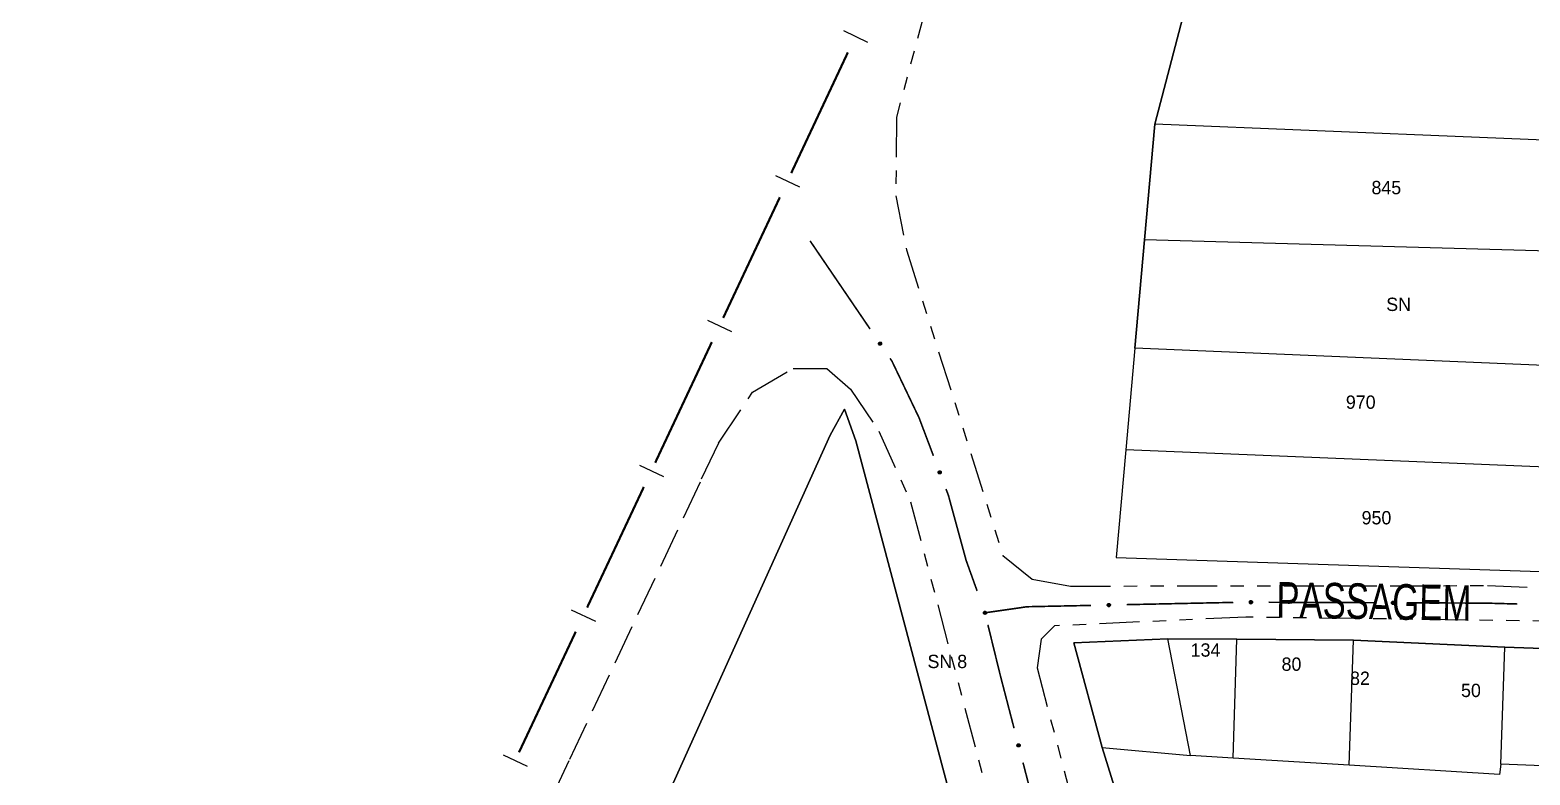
# Model space of a CAD drawing. Extents: x 204614 to 205597, y 4873311 to 4874446.
# Drawn here: x 204714.4 to 204883.3, y 4873949.7 to 4874033.4 of the extents above; entities that cross this region are included whole.
import ezdxf
from ezdxf.enums import TextEntityAlignment as Align

# ---------------------------------------------------------------- set-up
doc = ezdxf.new("R2010")
doc.units = 0
doc.header["$LTSCALE"] = 1.5
doc.header["$MEASUREMENT"] = 0
doc.linetypes.add('TRACO_11', pattern=[8, 3, -1, 3, -1])
doc.linetypes.add('TRACO_25', pattern=[8, 3, -1, 1, -1, 1, -1])
for name, color, linetype in [('CD_MALHA_LOTES', 7, 'CONTINUOUS'), ('LM-LIM-SETORES-BAIRROS', 250, 'CONTINUOUS'), ('RU-QUADRA', 210, 'CONTINUOUS'), ('SV-EIXO-RUA-N-PAV', 6, 'CONTINUOUS'), ('SV-RUA-NAO-PAV', 7, 'CONTINUOUS'), ('SV-RUA-PAVIM', 7, 'CONTINUOUS'), ('SV-TXT-RUA-N-PAV', 7, 'CONTINUOUS'), ('Th_NmrPort', 1, 'CONTINUOUS')]:
    doc.layers.add(name, color=color, linetype=linetype)
doc.styles.add('ARIAL', font='ARIAL.SHX')

msp = doc.modelspace()

# ---------------------------------------------------------------- linework, layer by layer
at = {"layer": 'CD_MALHA_LOTES', "linetype": 'Continuous', "flags": 128}
for points in [[(204841.029165, 4874022.837394), (204848.978553, 4874053.098066)], [(204839.869276, 4874009.831084), (204841.029165, 4874022.837394)], [(204914.150074, 4874019.862426), (204841.029165, 4874022.837394)], [(204838.785245, 4873997.675396), (204839.869276, 4874009.831084)], [(204913.645983, 4874007.789437), (204839.869276, 4874009.831084)], [(204838.785245, 4873997.675396), (204837.765186, 4873986.237042)], [(204914.200483, 4873994.45622), (204838.785245, 4873997.675396)], [(204824.827246, 4873921.684272), (204824.285935, 4873923.770584), (204807.364369, 4873987.253355), (204806.089091, 4873990.807463), (204804.484581, 4873987.878544), (204785.629937, 4873946.055019)], [(204837.765186, 4873986.237042), (204836.683499, 4873974.107643), (204885.603364, 4873972.49955)], [(204886.021775, 4873984.24837), (204837.765186, 4873986.237042)], [(204831.918824, 4873964.521354), (204842.502297, 4873964.974418)], [(204835.119286, 4873952.748362), (204831.918824, 4873964.521354)], [(204842.502297, 4873964.974418), (204850.265443, 4873964.909112)], [(204845.060424, 4873951.84785), (204842.502297, 4873964.974418)], [(204849.866826, 4873951.550723), (204850.265443, 4873964.909112)], [(204850.265443, 4873964.909112), (204863.410709, 4873964.798531)], [(204862.936109, 4873950.742794), (204863.410709, 4873964.798531)], [(204863.410709, 4873964.798531), (204880.438115, 4873964.022739)], [(204880.016496, 4873950.871292), (204880.438115, 4873964.022739)], [(204880.438115, 4873964.022739), (204896.428908, 4873963.480826)], [(204835.119286, 4873952.748362), (204845.060424, 4873951.84785)], [(204838.653432, 4873941.371948), (204835.119286, 4873952.748362)], [(204849.866826, 4873951.550723), (204845.060424, 4873951.84785)], [(204862.936109, 4873950.742794), (204849.866826, 4873951.550723)], [(204879.866619, 4873949.696167), (204862.936109, 4873950.742794)], [(204880.016496, 4873950.871292), (204879.866619, 4873949.696167)], [(204896.002662, 4873950.220584), (204880.016496, 4873950.871292)]]:
    msp.add_lwpolyline(points, dxfattribs=at)
at = {"layer": 'LM-LIM-SETORES-BAIRROS'}
for points in [[(204805.976585, 4874033.370949), (204808.691617, 4874032.094783)], [(204798.319594, 4874017.080753), (204801.034626, 4874015.804587)], [(204790.662602, 4874000.790557), (204793.377635, 4873999.514391)], [(204783.005611, 4873984.500361), (204785.720644, 4873983.224195)], [(204775.340911, 4873968.214944), (204778.055055, 4873966.936891)], [(204767.672593, 4873951.930077), (204770.386738, 4873950.652024)]]:
    msp.add_lwpolyline(points, dxfattribs=at)
at = {"layer": 'LM-LIM-SETORES-BAIRROS', "const_width": 0.25}
for points in [[(204806.483324, 4874030.922844), (204800.102498, 4874017.347681)], [(204798.826333, 4874014.632648), (204792.445507, 4874001.057485)], [(204791.169342, 4873998.342452), (204784.788516, 4873984.767289)], [(204783.512351, 4873982.052256), (204782.236186, 4873979.337223)], [(204782.218088, 4873979.298721), (204777.124001, 4873968.480633)], [(204782.236186, 4873979.337223), (204782.218088, 4873979.298721)], [(204775.845948, 4873965.766488), (204769.455683, 4873952.195765)]]:
    msp.add_lwpolyline(points, dxfattribs=at)
at = {"layer": 'RU-QUADRA', "linetype": 'Continuous', "flags": 128}
for points in [[(204883.611389, 4874123.821125), (204873.012204, 4874102.808242), (204872.376253, 4874103.815164), (204866.338524, 4874091.196894), (204861.913507, 4874081.949037), (204857.8523, 4874073.461509), (204853.218227, 4874063.776745), (204854.278146, 4874063.299781), (204848.978553, 4874053.098066), (204841.029165, 4874022.837394), (204839.869276, 4874009.831084), (204838.785245, 4873997.675396), (204837.765186, 4873986.237042), (204836.683499, 4873974.107643), (204885.603364, 4873972.49955)], [(204785.629937, 4873946.055019), (204804.484581, 4873987.878544), (204806.089091, 4873990.807463), (204807.364369, 4873987.253355), (204824.285935, 4873923.770584)], [(204896.428908, 4873963.480826), (204880.438115, 4873964.022739), (204863.410709, 4873964.798531), (204850.265443, 4873964.909112), (204842.502297, 4873964.974418), (204831.918824, 4873964.521354), (204835.119286, 4873952.748362), (204838.653432, 4873941.371948), (204841.035886, 4873929.52053), (204843.880614, 4873917.146653), (204846.750954, 4873904.661373), (204849.413236, 4873893.081097), (204853.180698, 4873876.693552), (204857.923355, 4873857.071241), (204863.400625, 4873832.759941), (204870.31, 4873801.13), (204911.2, 4873799.37)]]:
    msp.add_lwpolyline(points, dxfattribs=at)
at = {"layer": 'SV-EIXO-RUA-N-PAV', "const_width": 0.18}
for points in [[(204802.227817, 4874009.726073), (204808.986354, 4873999.810319)], [(204811.2392, 4873996.505067), (204811.440961, 4873996.209055)], [(204811.440961, 4873996.209055), (204814.311002, 4873990.219403)], [(204814.311002, 4873990.219403), (204814.491657, 4873989.842385)], [(204814.491657, 4873989.842385), (204816.114702, 4873985.557545)], [(204817.53161, 4873981.816908), (204817.807631, 4873981.088213)], [(204817.807631, 4873981.088213), (204819.707544, 4873974.121865)], [(204819.707544, 4873974.121865), (204819.797215, 4873973.79307)], [(204819.797215, 4873973.79307), (204821.035286, 4873970.349686)], [(204831.563822, 4873968.676267), (204833.868896, 4873968.724796)], [(204837.86801, 4873968.808989), (204849.865351, 4873969.061567)], [(204853.865091, 4873969.073485), (204865.865007, 4873969.028614)], [(204869.864979, 4873969.013657), (204877.864923, 4873968.983743)], [(204877.864923, 4873968.983743), (204878.242534, 4873968.982357)], [(204878.242534, 4873968.982357), (204881.863574, 4873968.883601)], [(204821.919439, 4873967.890637), (204825.878596, 4873968.46079)], [(204825.878596, 4873968.46079), (204826.666383, 4873968.574237)], [(204826.666383, 4873968.574237), (204830.869557, 4873968.661808)], [(204830.869557, 4873968.661808), (204831.563822, 4873968.676267)], [(204822.249812, 4873966.54373), (204823.44092, 4873961.687676)], [(204823.44092, 4873961.687676), (204823.643745, 4873960.860772)], [(204823.643745, 4873960.860772), (204825.193529, 4873954.910708)], [(204826.201751, 4873951.039857), (204829.226416, 4873939.427304)]]:
    msp.add_lwpolyline(points, dxfattribs=at)
at = {"layer": 'SV-EIXO-RUA-N-PAV'}
for points in [[(204810.122816, 4873998.338417), (204810.170994, 4873998.329999), (204810.21068, 4873998.312913), (204810.239679, 4873998.289136), (204810.259825, 4873998.261443), (204810.277245, 4873998.23079), (204810.287989, 4873998.19601), (204810.291364, 4873998.154767), (204810.283259, 4873998.106378), (204810.263084, 4873998.066874), (204810.241294, 4873998.037197), (204810.213627, 4873998.014527), (204810.183565, 4873997.998104), (204810.147069, 4873997.988138), (204810.10524, 4873997.985126), (204810.056781, 4873997.994453), (204810.017988, 4873998.01147), (204809.990544, 4873998.035206), (204809.967929, 4873998.063165), (204809.95052, 4873998.094672), (204809.94017, 4873998.128873), (204809.937213, 4873998.170994), (204809.947052, 4873998.218702), (204809.963584, 4873998.257586), (204809.986927, 4873998.285357), (204810.014955, 4873998.307002), (204810.045487, 4873998.324847), (204810.079998, 4873998.337103), (204810.122816, 4873998.338417)], [(204816.875204, 4873983.860584), (204816.920075, 4873983.841127), (204816.954662, 4873983.81523), (204816.977291, 4873983.785327), (204816.990398, 4873983.753688), (204817.000162, 4873983.71981), (204817.00247, 4873983.683482), (204816.9961, 4873983.642595), (204816.976899, 4873983.597445), (204816.94804, 4873983.563758), (204816.919911, 4873983.540004), (204816.887707, 4873983.524437), (204816.854637, 4873983.515504), (204816.816822, 4873983.514354), (204816.77545, 4873983.521214), (204816.730518, 4873983.541621), (204816.696784, 4873983.567243), (204816.675655, 4873983.596741), (204816.66021, 4873983.629216), (204816.650657, 4873983.663922), (204816.648597, 4873983.699595), (204816.655578, 4873983.741239), (204816.676308, 4873983.78532), (204816.701479, 4873983.819256), (204816.730672, 4873983.840794), (204816.762986, 4873983.85528), (204816.796847, 4873983.865486), (204816.833268, 4873983.869326), (204816.875204, 4873983.860584)], [(204835.722487, 4873968.873924), (204835.755831, 4873968.909704), (204835.791806, 4873968.933636), (204835.827555, 4873968.944961), (204835.861755, 4873968.946732), (204835.896948, 4873968.944602), (204835.931956, 4873968.934627), (204835.968358, 4873968.914948), (204836.004485, 4873968.881751), (204836.026579, 4873968.843288), (204836.039557, 4873968.808834), (204836.043457, 4873968.773278), (204836.040815, 4873968.739125), (204836.02925, 4873968.703103), (204836.008948, 4873968.666408), (204835.974688, 4873968.630889), (204835.939259, 4873968.607668), (204835.904393, 4873968.597622), (204835.868623, 4873968.593928), (204835.83272, 4873968.596533), (204835.798412, 4873968.606523), (204835.761502, 4873968.627031), (204835.726893, 4873968.66131), (204835.70333, 4873968.696382), (204835.692797, 4873968.731098), (204835.689953, 4873968.766396), (204835.69166, 4873968.801719), (204835.700222, 4873968.837327), (204835.722487, 4873968.873924)], [(204851.721837, 4873969.191581), (204851.756058, 4873969.226523), (204851.792614, 4873969.249556), (204851.828633, 4873969.259992), (204851.862867, 4873969.260914), (204851.897996, 4873969.257912), (204851.932746, 4873969.247072), (204851.968649, 4873969.226498), (204852.003942, 4873969.192416), (204852.025076, 4873969.153416), (204852.037196, 4873969.118651), (204852.040213, 4873969.083009), (204852.036725, 4873969.048932), (204852.024272, 4873969.013209), (204852.003066, 4873968.977028), (204851.967937, 4873968.942369), (204851.931943, 4873968.920033), (204851.896838, 4873968.910854), (204851.860987, 4873968.908048), (204851.82516, 4873968.911542), (204851.791111, 4873968.92238), (204851.75472, 4873968.943796), (204851.720972, 4873968.978922), (204851.698285, 4873969.014567), (204851.688615, 4873969.049534), (204851.686648, 4873969.084891), (204851.689229, 4873969.120162), (204851.698672, 4873969.155547), (204851.721837, 4873969.191581)], [(204867.721725, 4873969.131752), (204867.755946, 4873969.166695), (204867.792502, 4873969.189728), (204867.828521, 4873969.200163), (204867.862755, 4873969.201085), (204867.897884, 4873969.198084), (204867.932634, 4873969.187244), (204867.968537, 4873969.16667), (204868.00383, 4873969.132587), (204868.024964, 4873969.093588), (204868.037084, 4873969.058823), (204868.040101, 4873969.023181), (204868.036614, 4873968.989104), (204868.02416, 4873968.95338), (204868.002955, 4873968.917199), (204867.967825, 4873968.88254), (204867.931831, 4873968.860205), (204867.896726, 4873968.851026), (204867.860876, 4873968.84822), (204867.825048, 4873968.851714), (204867.790999, 4873968.862551), (204867.754609, 4873968.883968), (204867.72086, 4873968.919094), (204867.698173, 4873968.954739), (204867.688503, 4873968.989706), (204867.686536, 4873969.025063), (204867.689118, 4873969.060334), (204867.69856, 4873969.095719), (204867.721725, 4873969.131752)], [(204821.992122, 4873968.056404), (204822.034304, 4873968.03165), (204822.065495, 4873968.00175), (204822.084332, 4873967.969323), (204822.093506, 4873967.936329), (204822.099089, 4873967.901517), (204822.096975, 4873967.865177), (204822.085695, 4873967.825364), (204822.06116, 4873967.782876), (204822.02843, 4873967.752937), (204821.997628, 4873967.732769), (204821.963774, 4873967.721221), (204821.929865, 4873967.716364), (204821.89219, 4873967.719808), (204821.851955, 4873967.731633), (204821.809828, 4873967.757338), (204821.779451, 4873967.786861), (204821.762054, 4873967.818704), (204821.750661, 4873967.852812), (204821.745387, 4873967.88842), (204821.747667, 4873967.92408), (204821.759647, 4873967.96457), (204821.785568, 4873968.005812), (204821.814668, 4873968.036446), (204821.846258, 4873968.054285), (204821.88009, 4873968.064746), (204821.914938, 4873968.070771), (204821.951556, 4873968.070167), (204821.992122, 4873968.056404)], [(204825.767951, 4873953.142071), (204825.810481, 4873953.117921), (204825.842096, 4873953.088468), (204825.861393, 4873953.056314), (204825.871037, 4873953.023454), (204825.877117, 4873952.988725), (204825.875522, 4873952.952359), (204825.864811, 4873952.912389), (204825.840885, 4873952.869555), (204825.808585, 4873952.839152), (204825.778074, 4873952.818546), (204825.744388, 4873952.806517), (204825.710552, 4873952.801176), (204825.672832, 4873952.804083), (204825.632432, 4873952.815333), (204825.589943, 4873952.840434), (204825.559147, 4873952.869521), (204825.541298, 4873952.901112), (204825.529419, 4873952.935053), (204825.523637, 4873952.970583), (204825.525409, 4873953.006272), (204825.536809, 4873953.046928), (204825.56214, 4873953.088536), (204825.5908, 4873953.119583), (204825.622132, 4873953.13787), (204825.655811, 4873953.148813), (204825.690569, 4873953.155334), (204825.727192, 4873953.155253), (204825.767951, 4873953.142071)]]:
    msp.add_lwpolyline(points, close=True, dxfattribs=at)
for points in [[(204809.937213, 4873998.170994), (204810.10524, 4873997.985126)], [(204809.94017, 4873998.128873), (204810.056781, 4873997.994453)], [(204809.943759, 4873998.146723), (204810.076257, 4873997.995938)], [(204809.945559, 4873998.192537), (204810.124017, 4873997.988859)], [(204809.947052, 4873998.218702), (204810.147069, 4873997.988138)], [(204809.948314, 4873998.108545), (204810.033367, 4873998.007988)], [(204809.95052, 4873998.094672), (204810.017988, 4873998.01147)], [(204809.955713, 4873998.235787), (204810.161787, 4873997.996438)], [(204809.963584, 4873998.257586), (204810.183565, 4873997.998104)], [(204809.976575, 4873998.268171), (204810.196482, 4873998.008527)], [(204809.986927, 4873998.285357), (204810.213627, 4873998.014527)], [(204810.002048, 4873998.29379), (204810.224311, 4873998.025843)], [(204810.014955, 4873998.307002), (204810.241294, 4873998.037197)], [(204810.033259, 4873998.313412), (204810.250861, 4873998.05715)], [(204810.045487, 4873998.324847), (204810.263084, 4873998.066874)], [(204810.06529, 4873998.326987), (204810.270954, 4873998.090662)], [(204810.079998, 4873998.337103), (204810.283259, 4873998.106378)], [(204810.100395, 4873998.336053), (204810.283772, 4873998.132425)], [(204810.122816, 4873998.338417), (204810.291364, 4873998.154767)], [(204810.148873, 4873998.332765), (204810.285163, 4873998.181262)], [(204810.170994, 4873998.329999), (204810.287989, 4873998.19601)], [(204810.193659, 4873998.320357), (204810.276816, 4873998.220159)], [(204810.21068, 4873998.312913), (204810.277245, 4873998.23079)], [(204816.648597, 4873983.699595), (204816.730518, 4873983.541621)], [(204816.650657, 4873983.663922), (204816.696784, 4873983.567243)], [(204816.651759, 4873983.677925), (204816.710921, 4873983.560258)], [(204816.655578, 4873983.741239), (204816.77545, 4873983.521214)], [(204816.656263, 4873983.71611), (204816.749801, 4873983.538508)], [(204816.668734, 4873983.76023), (204816.794579, 4873983.52045)], [(204816.676308, 4873983.78532), (204816.816822, 4873983.514354)], [(204816.688725, 4873983.799904), (204816.833073, 4873983.51898)], [(204816.701479, 4873983.819256), (204816.854637, 4873983.515504)], [(204816.716586, 4873983.826507), (204816.869634, 4873983.522615)], [(204816.730672, 4873983.840794), (204816.887707, 4873983.524437)], [(204816.747346, 4873983.845455), (204816.900742, 4873983.532939)], [(204816.762986, 4873983.85528), (204816.919911, 4873983.540004)], [(204816.782283, 4873983.857229), (204816.933881, 4873983.557165)], [(204816.796847, 4873983.865486), (204816.94804, 4873983.563758)], [(204816.816601, 4873983.862933), (204816.961258, 4873983.585045)], [(204816.833268, 4873983.869326), (204816.976899, 4873983.597445)], [(204816.852852, 4873983.863532), (204816.983492, 4873983.622649)], [(204816.875204, 4873983.860584), (204816.9961, 4873983.642595)], [(204816.899215, 4873983.848993), (204816.996272, 4873983.669805)], [(204816.920075, 4873983.841127), (204817.00247, 4873983.683482)], [(204816.939855, 4873983.826449), (204816.997258, 4873983.709575)], [(204816.954662, 4873983.81523), (204817.000162, 4873983.71981)], [(204835.689953, 4873968.766396), (204836.039557, 4873968.808834)], [(204835.69166, 4873968.801719), (204836.026579, 4873968.843288)], [(204835.69457, 4873968.785233), (204836.028057, 4873968.827739)], [(204835.700222, 4873968.837327), (204836.004485, 4873968.881751)], [(204835.700673, 4873968.819482), (204836.01094, 4873968.862864)], [(204835.712233, 4873968.853846), (204835.982937, 4873968.896395)], [(204835.722487, 4873968.873924), (204835.968358, 4873968.914948)], [(204835.741442, 4873968.892676), (204835.942772, 4873968.924211)], [(204835.755831, 4873968.909704), (204835.931956, 4873968.934627)], [(204835.77628, 4873968.923435), (204835.905622, 4873968.938442)], [(204835.791806, 4873968.933636), (204835.896948, 4873968.944602)], [(204851.686648, 4873969.084891), (204852.037196, 4873969.118651)], [(204851.688615, 4873969.049534), (204852.040213, 4873969.083009)], [(204851.689229, 4873969.120162), (204852.025076, 4873969.153416)], [(204851.690228, 4873969.066771), (204852.036936, 4873969.098224)], [(204851.69173, 4873969.103608), (204852.026168, 4873969.137835)], [(204851.696918, 4873969.031269), (204852.035449, 4873969.065481)], [(204851.698285, 4873969.014567), (204852.036725, 4873969.048932)], [(204851.698672, 4873969.155547), (204852.003942, 4873969.192416)], [(204851.69868, 4873969.137695), (204852.009927, 4873969.173374)], [(204851.711088, 4873969.171762), (204851.982764, 4873969.207589)], [(204851.711795, 4873968.995735), (204852.025765, 4873969.030039)], [(204851.720972, 4873968.978922), (204852.024272, 4873969.013209)], [(204851.721837, 4873969.191581), (204851.968649, 4873969.226498)], [(204851.74125, 4873969.209857), (204851.9433, 4873969.236392)], [(204851.741691, 4873968.962875), (204852.010623, 4873968.994618)], [(204851.75472, 4873968.943796), (204852.003066, 4873968.977028)], [(204851.756058, 4873969.226523), (204851.932746, 4873969.247072)], [(204851.77684, 4873969.239743), (204851.906515, 4873969.251539)], [(204851.778431, 4873968.935447), (204851.977742, 4873968.959263)], [(204851.791111, 4873968.92238), (204851.967937, 4873968.942369)], [(204851.792614, 4873969.249556), (204851.897996, 4873969.257912)], [(204851.812478, 4873968.91758), (204851.943522, 4873968.930736)], [(204851.82516, 4873968.911542), (204851.931943, 4873968.920033)], [(204867.686536, 4873969.025063), (204868.037084, 4873969.058823)], [(204867.688503, 4873968.989706), (204868.040101, 4873969.023181)], [(204867.689118, 4873969.060334), (204868.024964, 4873969.093588)], [(204867.690116, 4873969.006943), (204868.036825, 4873969.038395)], [(204867.691618, 4873969.04378), (204868.026056, 4873969.078007)], [(204867.696806, 4873968.97144), (204868.035338, 4873969.005652)], [(204867.698173, 4873968.954739), (204868.036614, 4873968.989104)], [(204867.69856, 4873969.095719), (204868.00383, 4873969.132587)], [(204867.698568, 4873969.077867), (204868.009815, 4873969.113546)], [(204867.710976, 4873969.111934), (204867.982652, 4873969.147761)], [(204867.711683, 4873968.935907), (204868.025653, 4873968.970211)], [(204867.72086, 4873968.919094), (204868.02416, 4873968.95338)], [(204867.721725, 4873969.131752), (204867.968537, 4873969.16667)], [(204867.741139, 4873969.150028), (204867.943189, 4873969.176563)], [(204867.74158, 4873968.903046), (204868.010511, 4873968.934789)], [(204867.754609, 4873968.883968), (204868.002955, 4873968.917199)], [(204867.755946, 4873969.166695), (204867.932634, 4873969.187244)], [(204867.776728, 4873969.179915), (204867.906403, 4873969.191711)], [(204867.778319, 4873968.875618), (204867.97763, 4873968.899435)], [(204867.790999, 4873968.862551), (204867.967825, 4873968.88254)], [(204867.792502, 4873969.189728), (204867.897884, 4873969.198084)], [(204867.812366, 4873968.857752), (204867.94341, 4873968.870907)], [(204867.825048, 4873968.851714), (204867.931831, 4873968.860205)], [(204821.745387, 4873967.88842), (204821.779451, 4873967.786861)], [(204821.747667, 4873967.92408), (204821.809828, 4873967.757338)], [(204821.748178, 4873967.902187), (204821.792636, 4873967.778214)], [(204821.75728, 4873967.939543), (204821.828592, 4873967.75191)], [(204821.759647, 4873967.96457), (204821.851955, 4873967.731633)], [(204821.775008, 4873967.981826), (204821.87085, 4873967.728555)], [(204821.785568, 4873968.005812), (204821.89219, 4873967.719808)], [(204821.799662, 4873968.018783), (204821.908882, 4873967.722429)], [(204821.814668, 4873968.036446), (204821.929865, 4873967.716364)], [(204821.830543, 4873968.041812), (204821.945614, 4873967.721604)], [(204821.846258, 4873968.054285), (204821.963774, 4873967.721221)], [(204821.863374, 4873968.05689), (204821.977744, 4873967.72808)], [(204821.88009, 4873968.064746), (204821.997628, 4873967.732769)], [(204821.89948, 4873968.064341), (204822.013576, 4873967.748109)], [(204821.914938, 4873968.070771), (204822.02843, 4873967.752937)], [(204821.934237, 4873968.065841), (204822.044131, 4873967.772463)], [(204821.951556, 4873968.070167), (204822.06116, 4873967.782876)], [(204821.970293, 4873968.062041), (204822.070761, 4873967.807095)], [(204821.992122, 4873968.056404), (204822.085695, 4873967.825364)], [(204822.014551, 4873968.041987), (204822.089164, 4873967.852353)], [(204822.034304, 4873968.03165), (204822.096975, 4873967.865177)], [(204822.052158, 4873968.014682), (204822.094965, 4873967.89171)], [(204822.065495, 4873968.00175), (204822.099089, 4873967.901517)], [(204835.692797, 4873968.731098), (204836.043457, 4873968.773278)], [(204835.693981, 4873968.74837), (204836.039804, 4873968.788406)], [(204835.701549, 4873968.713044), (204836.039129, 4873968.755636)], [(204835.70333, 4873968.696382), (204836.040815, 4873968.739125)], [(204835.717302, 4873968.67789), (204836.030326, 4873968.719965)], [(204835.726893, 4873968.66131), (204836.02925, 4873968.703103)], [(204835.748004, 4873968.645781), (204836.016066, 4873968.68418)], [(204835.761502, 4873968.627031), (204836.008948, 4873968.666408)], [(204835.785413, 4873968.619272), (204835.984072, 4873968.648021)], [(204835.798412, 4873968.606523), (204835.974688, 4873968.630889)], [(204835.819892, 4873968.602255), (204835.95057, 4873968.618654)], [(204835.83272, 4873968.596533), (204835.939259, 4873968.607668)], [(204825.523637, 4873952.970583), (204825.559147, 4873952.869521)], [(204825.525409, 4873953.006272), (204825.589943, 4873952.840434)], [(204825.526232, 4873952.984388), (204825.572454, 4873952.861063)], [(204825.5348, 4873953.021871), (204825.608782, 4873952.835274)], [(204825.536809, 4873953.046928), (204825.632432, 4873952.815333)], [(204825.551923, 4873953.064402), (204825.651369, 4873952.812525)], [(204825.56214, 4873953.088536), (204825.672832, 4873952.804083)], [(204825.576047, 4873953.101707), (204825.689484, 4873952.806942)], [(204825.5908, 4873953.119583), (204825.710552, 4873952.801176)], [(204825.606596, 4873953.125174), (204825.726224, 4873952.806641)], [(204825.622132, 4873953.13787), (204825.744388, 4873952.806517)], [(204825.639208, 4873953.140719), (204825.758259, 4873952.813575)], [(204825.655811, 4873953.148813), (204825.778074, 4873952.818546)], [(204825.675205, 4873953.148685), (204825.793801, 4873952.834113)], [(204825.690569, 4873953.155334), (204825.808585, 4873952.839152)], [(204825.709936, 4873953.150681), (204825.824006, 4873952.858901)], [(204825.727192, 4873953.155253), (204825.840885, 4873952.869555)], [(204825.746043, 4873953.147395), (204825.850139, 4873952.893908)], [(204825.767951, 4873953.142071), (204825.864811, 4873952.912389)], [(204825.790583, 4873953.127975), (204825.867895, 4873952.939425)], [(204825.810481, 4873953.117921), (204825.875522, 4873952.952359)], [(204825.828576, 4873953.101209), (204825.873134, 4873952.97886)], [(204825.842096, 4873953.088468), (204825.877117, 4873952.988725)]]:
    msp.add_lwpolyline(points, dxfattribs=at)
at = {"layer": 'SV-RUA-NAO-PAV', "linetype": 'TRACO_25'}
for points in [[(204815.479826, 4874036.851446, 11.681661), (204811.96048, 4874023.657219, 11.533243), (204811.888101, 4874014.781233, 11.112728), (204813.091894, 4874008.705507, 11.112728), (204823.944807, 4873974.326228, 11.1622), (204827.250898, 4873971.675796, 11.186936), (204831.558009, 4873970.900531, 11.186936), (204878.48286, 4873970.948592, 10.420115), (204931.493037, 4873968.996177, 10.469586)], [(204791.905613, 4873986.978121, 11.384827), (204795.76354, 4873992.700921, 11.384827), (204800.325634, 4873995.379552, 11.384827), (204804.106666, 4873995.379395, 11.384827), (204806.786659, 4873993.054025, 11.384827), (204809.968192, 4873988.328367, 11.384827), (204813.551359, 4873980.377333, 11.384827), (204830.072077, 4873917.569653, 10.890102)], [(204900.108449, 4873966.76332, 10.321169), (204851.297162, 4873967.405589, 10.890102), (204829.756514, 4873966.425107, 10.939574), (204828.229541, 4873964.925004, 10.939574), (204827.779817, 4873961.699663, 10.939574), (204839.060972, 4873919.019442, 10.914839), (204846.983268, 4873887.690625, 10.815893), (204851.669245, 4873866.12303, 10.815893), (204856.012152, 4873846.134439, 10.692212), (204865.232644, 4873801.951827, 10.538078), (204867.28, 4873796.45, 10.275479), (204870.47, 4873794.35, 10.275479), (204901.857448, 4873792.988776, 10.275479)]]:
    msp.add_polyline3d(points, dxfattribs=at)
at = {"layer": 'SV-RUA-PAVIM', "linetype": 'TRACO_11'}
msp.add_polyline3d([(204791.905613, 4873986.978121, 11.36009), (204789.837839, 4873982.603564, 11.434299), (204775.082511, 4873951.223334, 11.434299), (204752.206513, 4873902.572837, 11.013783), (204725.894851, 4873846.775863, 10.815893), (204714.648654, 4873823.484063, 11.607923), (204714.4, 4873818.66, 11.491213)], dxfattribs=at)

# ---------------------------------------------------------------- texts
at = {"layer": 'SV-TXT-RUA-N-PAV', "style": 'ARIAL', "width": 0.7}
msp.add_text('PASSAGEM', height=4, rotation=359, dxfattribs=at).set_placement((204854.696567, 4873967.365182))
at = {"layer": 'Th_NmrPort', "color": 1}
for s, p in [('845', (204865.436198, 4874015.722481)), ('SN', (204867.101096, 4874002.588283)), ('970', (204862.554847, 4873991.587037)), ('950', (204864.326266, 4873978.585998)), ('134', (204845.07625, 4873963.70805)), ('SN 8', (204815.450861, 4873962.420234)), ('80', (204855.314152, 4873962.117645)), ('82', (204863.02511, 4873960.52724)), ('50', (204875.521152, 4873959.164035))]:
    msp.add_text(s, height=1.5, dxfattribs=at).set_placement(p, align=Align.MIDDLE_LEFT)

doc.saveas('drawing.dxf')
